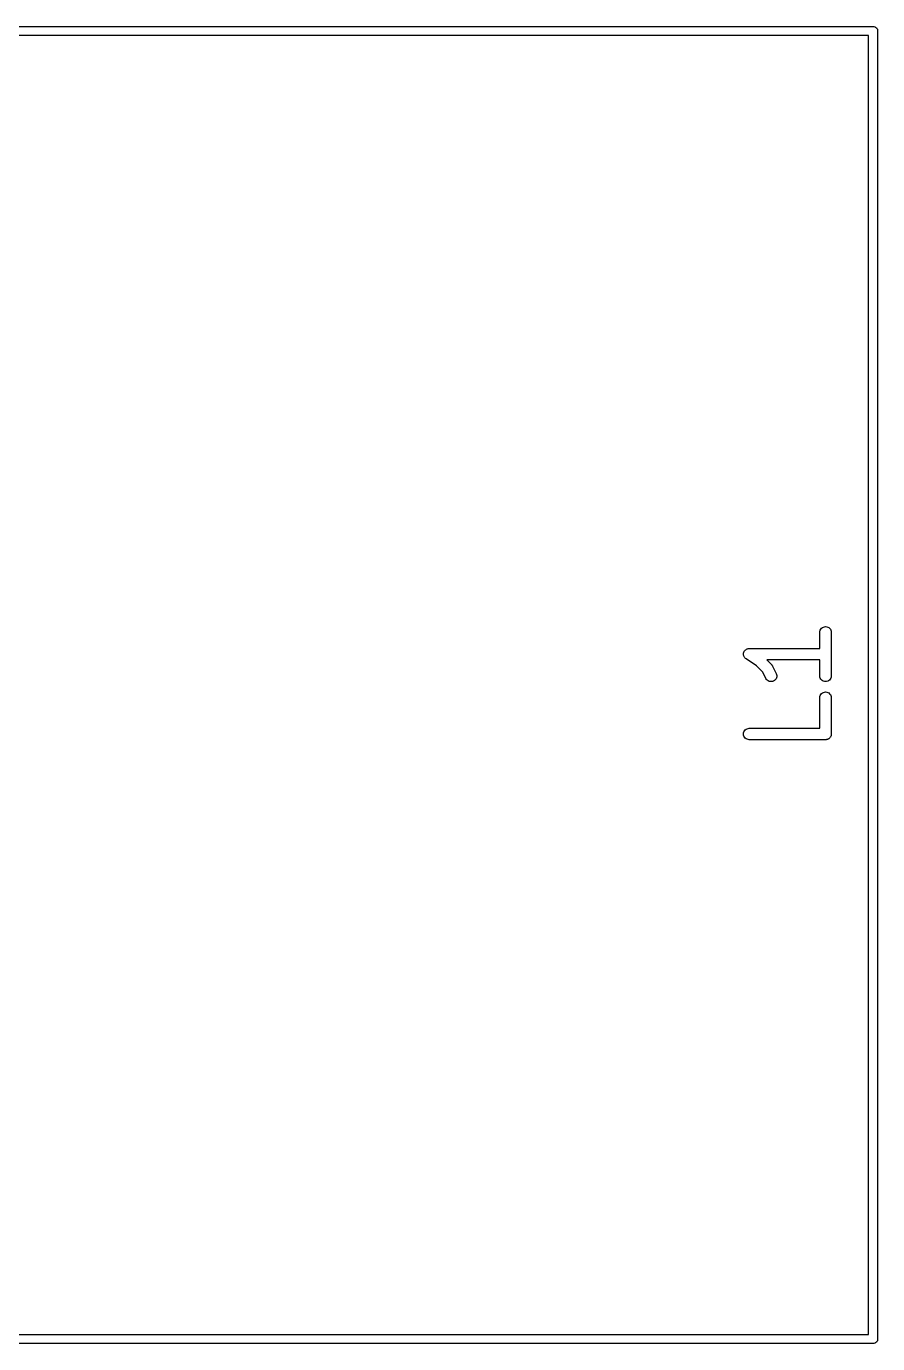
# Model space of a CAD drawing. Extents: x 105.3 to 177.1, y -73.4 to -52.7.
# Drawn here: x 152.2 to 163.35, y -72.99 to -55.71 of the extents above; entities that cross this region are included whole.
import ezdxf

# ---------------------------------------------------------------- set-up
doc = ezdxf.new("R2010")
doc.units = 0
doc.layers.add('BLACK', color=7, linetype='CONTINUOUS')

msp = doc.modelspace()

# ---------------------------------------------------------------- linework, layer by layer
at = {"layer": 'BLACK', "linetype": 'CONTINUOUS'}
for p, q in [((146.148, -55.715), (163.292, -55.715)), ((163.292, -55.715), (163.295, -55.7147)), ((163.295, -55.7147), (163.298, -55.715)), ((163.298, -55.715), (163.307, -55.7159)), ((163.307, -55.7159), (163.318, -55.7193)), ((163.318, -55.7193), (163.328, -55.7249)), ((163.328, -55.7249), (163.338, -55.7324)), ((163.338, -55.7324), (163.345, -55.7415)), ((163.345, -55.7415), (163.351, -55.7519)), ((163.351, -55.7519), (163.354, -55.7632)), ((163.354, -55.7632), (163.355, -55.775)), ((163.355, -55.775), (163.355, -55.7779)), ((163.355, -55.7779), (163.355, -72.9221)), ((163.235, -55.835), (146.205, -55.835)), ((163.235, -72.865), (163.235, -55.835)), ((162.597, -63.6585), (162.599, -63.6439)), ((162.597, -63.6595), (162.597, -63.6585)), ((162.597, -63.8702), (162.597, -63.6595)), ((162.599, -63.6439), (162.603, -63.63)), ((162.603, -63.63), (162.61, -63.6171)), ((162.61, -63.6171), (162.62, -63.6059)), ((162.62, -63.6059), (162.631, -63.5968)), ((162.631, -63.5968), (162.644, -63.59)), ((162.644, -63.59), (162.658, -63.5859)), ((162.658, -63.5859), (162.673, -63.5845)), ((162.673, -63.5845), (162.687, -63.5861)), ((162.687, -63.5861), (162.701, -63.5904)), ((162.701, -63.5904), (162.714, -63.5973)), ((162.714, -63.5973), (162.726, -63.6067)), ((162.726, -63.6067), (162.735, -63.618)), ((162.735, -63.618), (162.742, -63.6309)), ((162.742, -63.6309), (162.746, -63.645)), ((162.746, -63.645), (162.747, -63.6595)), ((162.747, -63.6595), (162.747, -64.231)), ((161.61, -63.9032), (161.615, -63.8976)), ((161.615, -63.8976), (161.62, -63.892)), ((161.62, -63.8919), (161.626, -63.8871)), ((161.62, -63.892), (161.62, -63.8919)), ((161.62, -63.892), (161.62, -63.892)), ((161.626, -63.8871), (161.631, -63.8828)), ((161.631, -63.8827), (161.638, -63.8792)), ((161.631, -63.8828), (161.631, -63.8827)), ((161.631, -63.8827), (161.631, -63.8827)), ((161.638, -63.8792), (161.644, -63.8759)), ((161.644, -63.8759), (161.651, -63.8738)), ((161.644, -63.8759), (161.644, -63.8759)), ((161.644, -63.8759), (161.644, -63.8759)), ((161.651, -63.8738), (161.658, -63.8717)), ((161.658, -63.8716), (161.665, -63.8709)), ((161.658, -63.8717), (161.658, -63.8716)), ((161.658, -63.8717), (161.658, -63.8717)), ((161.665, -63.8709), (161.672, -63.8702)), ((161.672, -63.8702), (162.597, -63.8702)), ((161.597, -63.9446), (161.598, -63.9373)), ((161.597, -63.9447), (161.597, -63.9446)), ((161.598, -63.9517), (161.597, -63.9447)), ((161.597, -63.9447), (161.597, -63.9447)), ((161.598, -63.9373), (161.599, -63.9302)), ((161.599, -63.9592), (161.598, -63.9517)), ((161.599, -63.93), (161.601, -63.923)), ((161.599, -63.9301), (161.599, -63.93)), ((161.599, -63.9302), (161.599, -63.9301)), ((161.599, -63.9593), (161.599, -63.9592)), ((161.599, -63.9592), (161.599, -63.9592)), ((161.601, -63.9662), (161.599, -63.9593)), ((161.601, -63.923), (161.603, -63.9162)), ((161.603, -63.9732), (161.601, -63.9662)), ((161.603, -63.9161), (161.607, -63.9095)), ((161.603, -63.9162), (161.603, -63.9161)), ((161.603, -63.9161), (161.603, -63.9161)), ((161.603, -63.9733), (161.603, -63.9732)), ((161.606, -63.9794), (161.603, -63.9733)), ((161.603, -63.9733), (161.603, -63.9733)), ((161.61, -63.9862), (161.606, -63.9794)), ((161.607, -63.9095), (161.61, -63.9033)), ((161.61, -63.9033), (161.61, -63.9032)), ((161.61, -63.9033), (161.61, -63.9033)), ((161.61, -63.9863), (161.61, -63.9862)), ((161.614, -63.9919), (161.61, -63.9863)), ((161.61, -63.9863), (161.61, -63.9863)), ((161.619, -63.9976), (161.614, -63.9919)), ((161.619, -63.9977), (161.619, -63.9976)), ((161.624, -64.0024), (161.619, -63.9977)), ((161.619, -63.9977), (161.619, -63.9977)), ((161.63, -64.0071), (161.624, -64.0024)), ((161.631, -64.0076), (161.63, -64.0071)), ((161.63, -64.0071), (161.63, -64.0071)), ((161.63, -64.0071), (161.63, -64.0071)), ((161.63, -64.0071), (161.63, -64.0071)), ((161.767, -64.0988), (161.631, -64.0076)), ((162.597, -64.0202), (161.901, -64.0202)), ((161.901, -64.0202), (161.964, -64.0827)), ((162.597, -64.231), (162.597, -64.0202)), ((161.849, -64.1801), (161.767, -64.0988)), ((161.891, -64.2645), (161.849, -64.1801)), ((161.964, -64.0827), (161.964, -64.0834)), ((161.964, -64.0834), (161.967, -64.0867)), ((161.967, -64.0867), (161.97, -64.0898)), ((161.97, -64.0898), (161.971, -64.0924)), ((161.971, -64.0924), (161.973, -64.0949)), ((161.973, -64.0949), (161.975, -64.0986)), ((161.975, -64.0986), (161.978, -64.1022)), ((161.978, -64.1022), (162.025, -64.1974)), ((162.025, -64.1974), (162.026, -64.1983)), ((162.026, -64.1983), (162.031, -64.2121)), ((162.032, -64.2412), (162.029, -64.2554)), ((162.031, -64.2121), (162.033, -64.2266)), ((162.033, -64.2266), (162.032, -64.2412)), ((162.599, -64.2455), (162.597, -64.231)), ((162.603, -64.2595), (162.599, -64.2455)), ((162.746, -64.2465), (162.741, -64.2605)), ((162.747, -64.232), (162.746, -64.2465)), ((162.747, -64.231), (162.747, -64.232)), ((161.899, -64.2769), (161.891, -64.2645)), ((161.909, -64.2875), (161.899, -64.2769)), ((161.921, -64.296), (161.909, -64.2875)), ((161.934, -64.302), (161.921, -64.296)), ((161.948, -64.3053), (161.934, -64.302)), ((161.963, -64.3058), (161.948, -64.3053)), ((161.977, -64.3034), (161.963, -64.3058)), ((161.991, -64.2983), (161.977, -64.3034)), ((162.004, -64.2906), (161.991, -64.2983)), ((162.014, -64.2806), (162.004, -64.2906)), ((162.023, -64.2687), (162.014, -64.2806)), ((162.029, -64.2554), (162.023, -64.2687)), ((162.61, -64.2725), (162.603, -64.2595)), ((162.619, -64.2838), (162.61, -64.2725)), ((162.63, -64.2931), (162.619, -64.2838)), ((162.643, -64.3001), (162.63, -64.2931)), ((162.657, -64.3044), (162.643, -64.3001)), ((162.672, -64.3059), (162.657, -64.3044)), ((162.686, -64.3046), (162.672, -64.3059)), ((162.7, -64.3005), (162.686, -64.3046)), ((162.713, -64.2937), (162.7, -64.3005)), ((162.725, -64.2845), (162.713, -64.2937)), ((162.734, -64.2733), (162.725, -64.2845)), ((162.741, -64.2605), (162.734, -64.2733)), ((162.597, -64.5156), (162.599, -64.5011)), ((162.597, -64.5167), (162.597, -64.5156)), ((162.597, -64.9179), (162.597, -64.5167)), ((162.599, -64.5011), (162.603, -64.4871)), ((162.603, -64.4871), (162.61, -64.4743)), ((162.61, -64.4743), (162.62, -64.4631)), ((162.62, -64.4631), (162.631, -64.4539)), ((162.631, -64.4539), (162.644, -64.4471)), ((162.644, -64.4471), (162.658, -64.443)), ((162.658, -64.443), (162.673, -64.4417)), ((162.673, -64.4417), (162.687, -64.4432)), ((162.687, -64.4432), (162.701, -64.4475)), ((162.701, -64.4475), (162.714, -64.4545)), ((162.714, -64.4545), (162.726, -64.4638)), ((162.726, -64.4638), (162.735, -64.4752)), ((162.735, -64.4752), (162.742, -64.4881)), ((162.742, -64.4881), (162.746, -64.5021)), ((162.746, -64.5021), (162.747, -64.5167)), ((162.747, -64.5167), (162.747, -64.9929)), ((161.62, -64.9396), (161.631, -64.9304)), ((161.631, -64.9304), (161.644, -64.9235)), ((161.644, -64.9235), (161.658, -64.9193)), ((161.658, -64.9193), (161.672, -64.9179)), ((161.672, -64.9179), (162.597, -64.9179)), ((161.597, -64.9923), (161.599, -64.9778)), ((161.599, -65.0069), (161.597, -64.9923)), ((161.599, -64.9778), (161.603, -64.9638)), ((161.603, -65.021), (161.599, -65.0069)), ((161.603, -64.9638), (161.61, -64.9509)), ((161.61, -65.0339), (161.603, -65.021)), ((161.61, -64.9509), (161.62, -64.9396)), ((161.619, -65.0453), (161.61, -65.0339)), ((161.63, -65.0547), (161.619, -65.0453)), ((161.643, -65.0618), (161.63, -65.0547)), ((161.657, -65.0662), (161.643, -65.0618)), ((161.671, -65.0678), (161.657, -65.0662)), ((161.672, -65.0679), (161.671, -65.0678)), ((162.672, -65.0679), (161.672, -65.0679)), ((162.679, -65.0672), (162.672, -65.0679)), ((162.686, -65.0665), (162.679, -65.0672)), ((162.687, -65.0665), (162.686, -65.0665)), ((162.694, -65.0644), (162.687, -65.0664)), ((162.687, -65.0664), (162.687, -65.0665)), ((162.7, -65.0624), (162.694, -65.0644)), ((162.701, -65.0623), (162.7, -65.0624)), ((162.707, -65.0589), (162.701, -65.0622)), ((162.701, -65.0622), (162.701, -65.0623)), ((162.713, -65.0556), (162.707, -65.0589)), ((162.714, -65.0554), (162.713, -65.0556)), ((162.719, -65.0508), (162.714, -65.0553)), ((162.714, -65.0553), (162.714, -65.0554)), ((162.725, -65.0464), (162.719, -65.0508)), ((162.73, -65.0407), (162.725, -65.0461)), ((162.725, -65.0461), (162.725, -65.0462)), ((162.725, -65.0462), (162.725, -65.0464)), ((162.734, -65.0352), (162.73, -65.0407)), ((162.735, -65.0348), (162.734, -65.035)), ((162.734, -65.035), (162.734, -65.0352)), ((162.738, -65.0286), (162.735, -65.0348)), ((162.741, -65.0224), (162.738, -65.0286)), ((162.742, -65.0219), (162.741, -65.0222)), ((162.741, -65.0222), (162.741, -65.0224)), ((162.744, -65.0151), (162.742, -65.0219)), ((162.746, -65.0084), (162.744, -65.0151)), ((162.747, -65.001), (162.746, -65.0079)), ((162.746, -65.0079), (162.746, -65.0082)), ((162.746, -65.0082), (162.746, -65.0084)), ((162.747, -64.9929), (162.747, -64.9934)), ((162.747, -64.9934), (162.747, -64.9934)), ((162.747, -64.9934), (162.747, -64.9934)), ((162.747, -64.9934), (162.747, -64.9939)), ((162.747, -64.9939), (162.747, -65.001)), ((146.205, -72.865), (163.235, -72.865)), ((163.292, -72.985), (146.148, -72.985)), ((163.295, -72.9853), (163.292, -72.985)), ((163.298, -72.985), (163.295, -72.9853)), ((163.307, -72.9841), (163.298, -72.985)), ((163.298, -72.985), (163.298, -72.985)), ((163.318, -72.9807), (163.307, -72.9841)), ((163.328, -72.9751), (163.318, -72.9807)), ((163.338, -72.9676), (163.328, -72.9751)), ((163.345, -72.9585), (163.338, -72.9676)), ((163.351, -72.9481), (163.345, -72.9585)), ((163.354, -72.9368), (163.351, -72.9481)), ((163.355, -72.925), (163.354, -72.9368)), ((163.355, -72.9221), (163.355, -72.925))]:
    msp.add_line(p, q, dxfattribs=at)

doc.saveas('drawing.dxf')
